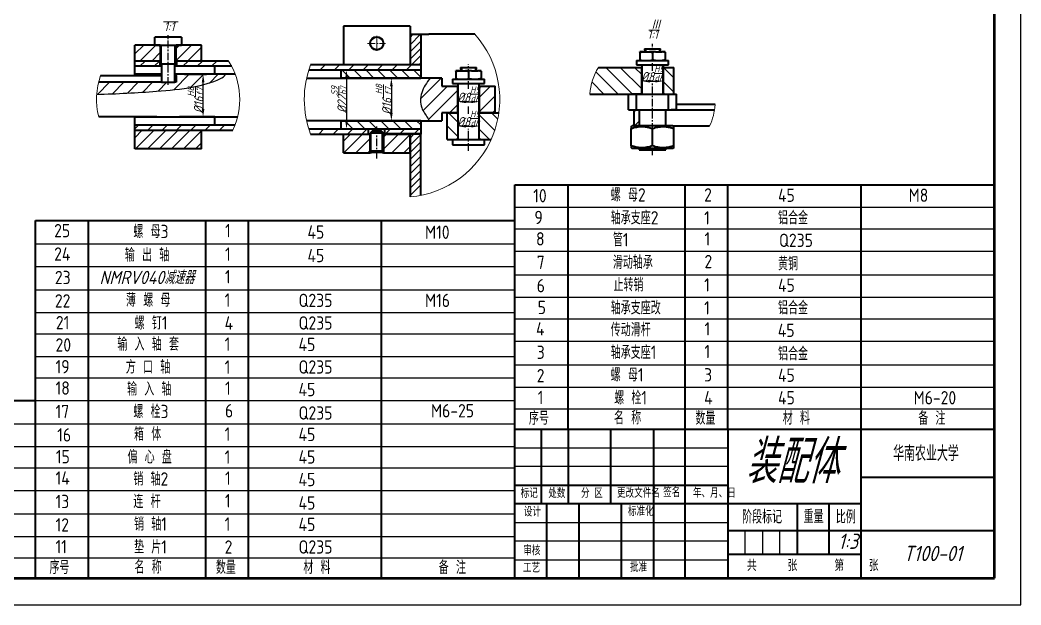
# Model space of a CAD drawing. Header units: millimetres. Extents: x 2231 to 3584, y 106 to 1044.
# Drawn here: x 2448.9 to 2824.7, y 624 to 843.5 of the extents above; entities that cross this region are included whole.
import ezdxf

# ---------------------------------------------------------------- set-up
doc = ezdxf.new("R2010")
doc.units = ezdxf.units.MM
doc.header["$LTSCALE"] = 0.3
doc.linetypes.add('CENTER', pattern=[50.8, 31.75, -6.35, 6.35, -6.35])
for name, color, linetype, lineweight in [('图形轮廓线', 7, 'Continuous', 40), ('图框线', 7, 'Continuous', 50), ('尺寸标注', 7, 'Continuous', 25), ('细实线', 7, 'Continuous', 25), ('细点画线', 7, 'CENTER', 25)]:
    doc.layers.add(name, color=color, linetype=linetype, lineweight=lineweight)
doc.styles.get("Standard").update_dxf_attribs({"font": 'gbeitc.shx', "bigfont": 'gbcbig.shx'})
doc.styles.add('数字样式', font='gbeitc.shx', dxfattribs={"height": 3.5, "bigfont": 'gbcbig.shx'})
doc.styles.add('文字样式', font='gbeitc.shx', dxfattribs={"bigfont": 'gbcbig.shx'})
doc.styles.add('样式 1', font='gbenor.shx', dxfattribs={"bigfont": 'gbcbig.shx'})
doc.dimstyles.new('机械样式', dxfattribs={"dimtxt": 3.5, "dimasz": 3, "dimexe": 1.25, "dimexo": 0, "dimtad": 1, "dimtoh": 1, "dimdec": 3, "dimdsep": 46, "dimtxsty": '数字样式', "dimcen": 2.5, "dimadec": 0, "dimazin": 0, "dimtp": 0.03, "dimtm": 0.03, "dimtfac": 1, "dimtdec": 3, "dimtmove": 0, "dimatfit": 3, "dimfxl": 1, "dimarcsym": 0})
pattern_1 = [(45, (-5361.7842, 1010.575), (-2.6940768, 2.6940768), [])]
pattern_2 = [(45, (-5009.0857, 1012.0374), (-2.6940768, 2.6940768), [])]

# ---------------------------------------------------------------- blocks, each defined once
blk = doc.blocks.new('*D135')
at = {"layer": 'Defpoints', "color": 0, "lineweight": 15, "ltscale": 0.3, "transparency": 16777216}
for p in [(2510.74, 823.16), (2517.66, 823.16), (2511.17, 807.16)]:
    blk.add_point(p, dxfattribs=at)
at = {"layer": '尺寸标注', "color": 0, "lineweight": -2, "ltscale": 0.3, "transparency": 16777216}
for p, q in [((2510.74, 823.16), (2518.91, 823.16)), ((2517.66, 810.16), (2517.66, 820.16)), ((2511.17, 807.16), (2518.91, 807.16))]:
    blk.add_line(p, q, dxfattribs=at)
at = {"layer": '尺寸标注', "color": 0, "lineweight": 15, "ltscale": 0.3, "transparency": 16777216}
for points in [[(2517.16, 820.16), (2518.16, 820.16), (2517.66, 823.16)], [(2517.16, 810.16), (2518.16, 810.16), (2517.66, 807.16)]]:
    blk.add_solid(points, dxfattribs=at)
at = {"layer": '尺寸标注', "color": 0, "lineweight": 15, "ltscale": 0.3, "transparency": 16777216, "insert": (2514.79, 813.5), "char_height": 3.5, "attachment_point": 5, "rotation": 90, "style": '数字样式'}
blk.add_mtext('%%C16{\\H0.7x;\\SH8/f7;}', dxfattribs=at)
blk = doc.blocks.new('*D136')
at = {"layer": 'Defpoints', "color": 0, "lineweight": 15, "ltscale": 0.3, "transparency": 16777216}
for p in [(2570.34, 824.7), (2570.34, 802.7), (2571.51, 802.7)]:
    blk.add_point(p, dxfattribs=at)
at = {"layer": '尺寸标注', "color": 0, "lineweight": -2, "ltscale": 0.3, "transparency": 16777216}
for p, q in [((2570.34, 824.7), (2572.76, 824.7)), ((2571.51, 821.7), (2571.51, 805.7)), ((2570.34, 802.7), (2572.76, 802.7))]:
    blk.add_line(p, q, dxfattribs=at)
at = {"layer": '尺寸标注', "color": 0, "lineweight": 15, "ltscale": 0.3, "transparency": 16777216}
for points in [[(2571.01, 821.7), (2572.01, 821.7), (2571.51, 824.7)], [(2571.01, 805.7), (2572.01, 805.7), (2571.51, 802.7)]]:
    blk.add_solid(points, dxfattribs=at)
at = {"layer": '尺寸标注', "color": 0, "lineweight": 15, "ltscale": 0.3, "transparency": 16777216, "insert": (2568.64, 813.7), "char_height": 3.5, "attachment_point": 5, "rotation": 90, "style": '数字样式'}
blk.add_mtext('%%C22{\\H0.7x;\\SS9/h7;}', dxfattribs=at)
blk = doc.blocks.new('*D137')
at = {"layer": 'Defpoints', "color": 0, "lineweight": 15, "ltscale": 0.3, "transparency": 16777216}
for p in [(2588.34, 821.7), (2588.34, 805.7), (2588.34, 805.7)]:
    blk.add_point(p, dxfattribs=at)
at = {"layer": '尺寸标注', "color": 0, "lineweight": -2, "ltscale": 0.3, "transparency": 16777216}
for p, q in [((2588.34, 821.7), (2589.59, 821.7)), ((2588.34, 818.7), (2588.34, 808.7)), ((2588.34, 805.7), (2587.09, 805.7))]:
    blk.add_line(p, q, dxfattribs=at)
at = {"layer": '尺寸标注', "color": 0, "lineweight": 15, "ltscale": 0.3, "transparency": 16777216}
for points in [[(2587.84, 818.7), (2588.84, 818.7), (2588.34, 821.7)], [(2587.84, 808.7), (2588.84, 808.7), (2588.34, 805.7)]]:
    blk.add_solid(points, dxfattribs=at)
at = {"layer": '尺寸标注', "color": 0, "lineweight": 15, "ltscale": 0.3, "transparency": 16777216, "insert": (2585.42, 813.7), "char_height": 3.5, "attachment_point": 5, "rotation": 90, "style": '数字样式'}
blk.add_mtext('%%C16{\\H0.7x;\\S H8/f7;}', dxfattribs=at)
blk = doc.blocks.new('*D138')
at = {"layer": 'Defpoints', "color": 0, "lineweight": 15, "ltscale": 0.3, "transparency": 16777216}
for p in [(2613.34, 815.44), (2621.34, 815.44), (2621.34, 812.85)]:
    blk.add_point(p, dxfattribs=at)
at = {"layer": '尺寸标注', "color": 0, "lineweight": -2, "ltscale": 0.3, "transparency": 16777216}
for p, q in [((2613.34, 815.44), (2613.34, 811.6)), ((2621.34, 815.44), (2621.34, 811.6)), ((2616.34, 812.85), (2618.34, 812.85))]:
    blk.add_line(p, q, dxfattribs=at)
at = {"layer": '尺寸标注', "color": 0, "lineweight": 15, "ltscale": 0.3, "transparency": 16777216}
for points in [[(2616.34, 813.35), (2616.34, 812.35), (2613.34, 812.85)], [(2618.34, 813.35), (2618.34, 812.35), (2621.34, 812.85)]]:
    blk.add_solid(points, dxfattribs=at)
at = {"layer": '尺寸标注', "color": 0, "lineweight": 15, "ltscale": 0.3, "transparency": 16777216, "insert": (2617.34, 815.72), "char_height": 3.5, "attachment_point": 5, "style": '数字样式'}
blk.add_mtext('%%C8{\\H0.7x;\\SH9/d8;}', dxfattribs=at)
blk = doc.blocks.new('*D139')
at = {"layer": 'Defpoints', "color": 0, "lineweight": 15, "ltscale": 0.3, "transparency": 16777216}
for p in [(2613.34, 806.9), (2621.34, 806.9), (2621.34, 803.7)]:
    blk.add_point(p, dxfattribs=at)
at = {"layer": '尺寸标注', "color": 0, "lineweight": -2, "ltscale": 0.3, "transparency": 16777216}
for p, q in [((2613.34, 806.9), (2613.34, 802.45)), ((2621.34, 806.9), (2621.34, 802.45)), ((2616.34, 803.7), (2618.34, 803.7))]:
    blk.add_line(p, q, dxfattribs=at)
at = {"layer": '尺寸标注', "color": 0, "lineweight": 15, "ltscale": 0.3, "transparency": 16777216}
for points in [[(2616.34, 804.2), (2616.34, 803.2), (2613.34, 803.7)], [(2618.34, 804.2), (2618.34, 803.2), (2621.34, 803.7)]]:
    blk.add_solid(points, dxfattribs=at)
at = {"layer": '尺寸标注', "color": 0, "lineweight": 15, "ltscale": 0.3, "transparency": 16777216, "insert": (2617.34, 806.57), "char_height": 3.5, "attachment_point": 5, "style": '数字样式'}
blk.add_mtext('%%C8{\\H0.7x;\\SH9/d8;}', dxfattribs=at)
blk = doc.blocks.new('*D140')
at = {"layer": 'Defpoints', "color": 0, "lineweight": 15, "ltscale": 0.3, "transparency": 16777216}
for p in [(2682.38, 820.78), (2690.38, 820.78), (2690.38, 820.59)]:
    blk.add_point(p, dxfattribs=at)
at = {"layer": '尺寸标注', "color": 0, "lineweight": -2, "ltscale": 0.3, "transparency": 16777216}
for p, q in [((2682.38, 820.78), (2682.38, 819.34)), ((2685.38, 820.59), (2687.38, 820.59)), ((2690.38, 820.78), (2690.38, 819.34))]:
    blk.add_line(p, q, dxfattribs=at)
at = {"layer": '尺寸标注', "color": 0, "lineweight": 15, "ltscale": 0.3, "transparency": 16777216}
for points in [[(2685.38, 821.09), (2685.38, 820.09), (2682.38, 820.59)], [(2687.38, 821.09), (2687.38, 820.09), (2690.38, 820.59)]]:
    blk.add_solid(points, dxfattribs=at)
at = {"layer": '尺寸标注', "color": 0, "lineweight": 15, "ltscale": 0.3, "transparency": 16777216, "insert": (2686.38, 823.46), "char_height": 3.5, "attachment_point": 5, "style": '数字样式'}
blk.add_mtext('%%C8{\\H0.7x;\\SH9/d8;}', dxfattribs=at)

msp = doc.modelspace()

# ---------------------------------------------------------------- hatches: boundary and pattern name
at = {"layer": '细实线', "ltscale": 0.3}
h = msp.add_hatch(dxfattribs=at)
h.set_pattern_fill('ANSI31', color=256)
h.set_pattern_definition([(45, (-306.3643, -243.3777), (-2.245064, 2.245064), [])])
h.paths.add_polyline_path([(2517.04284, 828.1649), (2517.04284, 834.1649), (2507.54281, 834.1649), (2507.54281, 828.1649)])
h.paths.add_polyline_path([(2501.54283, 828.1649), (2501.54283, 834.1649), (2492.0428, 834.1649), (2492.0428, 828.1649)])
h.paths.add_polyline_path([(2517.04284, 795.1649), (2517.04284, 802.1649), (2492.0428, 802.1649), (2492.0428, 795.1649)])
h = msp.add_hatch(dxfattribs=at)
h.set_pattern_fill('ANSI31', color=256, scale=1.2)
h.set_pattern_definition(pattern_2)
h.paths.add_polyline_path([(2501.37686, 828.1649), (2492.0428, 828.1649), (2492.0428, 826.1649), (2501.37686, 826.1649)])
at = {"layer": '细实线', "lineweight": 15, "ltscale": 0.3}
h = msp.add_hatch(dxfattribs=at)
h.set_pattern_fill('ANSI31', color=256, angle=90)
h.paths.add_polyline_path([(2599.3443, 821.70256), (2599.3443, 824.70256), (2569.34427, 824.70256), (2569.34427, 821.70256)])
h.paths.add_polyline_path([(2569.34427, 805.70255), (2569.34427, 802.70256), (2599.3443, 802.70256), (2599.3443, 805.70255)])
at = {"layer": '细实线', "ltscale": 0.3}
h = msp.add_hatch(dxfattribs=at)
h.set_pattern_fill('ANSI31', color=256, scale=1.2)
h.set_pattern_definition(pattern_1)
edge = h.paths.add_edge_path()
edge.add_spline(control_points=[(2602.88157, 821.70256), (2601.62969, 819.99525), (2599.25284, 816.75375), (2599.05133, 810.74598), (2601.46543, 807.70378), (2602.39397, 806.05206), (2602.59046, 805.70255)], knot_values=[0, 0, 0, 0, 2.091263869, 3.970499724, 5.46623205, 5.867685082, 5.867685082, 5.867685082, 5.867685082], degree=3, periodic=0)
edge.add_line((2602.59046, 805.70255), (2607.34425, 805.70255))
edge.add_line((2607.34425, 805.70255), (2607.34425, 808.70256))
edge.add_line((2607.34425, 808.70256), (2613.3443, 808.70256))
edge.add_line((2613.3443, 808.70256), (2613.3443, 818.70257))
edge.add_line((2613.3443, 818.70257), (2607.34425, 818.70257))
edge.add_line((2607.34425, 818.70257), (2607.34425, 821.70256))
edge.add_line((2607.34425, 821.70256), (2602.88157, 821.70256))
h = msp.add_hatch(dxfattribs=at)
h.set_pattern_fill('ANSI31', color=256, scale=1.2)
h.set_pattern_definition(pattern_1)
h.paths.add_polyline_path([(2621.34425, 808.70256), (2627.34429, 808.70256), (2627.34429, 818.70257), (2621.34425, 818.70257)])
h = msp.add_hatch(dxfattribs=at)
h.set_pattern_fill('ANSI31', color=256, scale=1.2)
h.set_pattern_definition(pattern_2)
edge = h.paths.add_edge_path()
edge.add_arc((2504.54285, 813.7491), 26.89481, 334.4865728, 339.1232629)
edge.add_line((2529.672, 804.1649), (2492.0428, 804.1649))
edge.add_line((2492.0428, 804.1649), (2492.0428, 802.1649))
edge.add_line((2492.0428, 802.1649), (2528.815, 802.1649))
h = msp.add_hatch(dxfattribs=at)
h.set_pattern_fill('ANSI31', color=256, scale=1.2)
h.set_pattern_definition([(45, (-5381.3555, 1010.575), (-2.6940768, 2.6940768), [])])
edge = h.paths.add_edge_path()
edge.add_arc((2592.3345, 813.7491), 36.69464, 197.5200492, 200.5649293)
edge.add_line((2557.97824, 800.85942), (2579.773, 800.85942))
edge.add_line((2579.773, 800.85942), (2579.773, 802.70256))
edge.add_line((2579.773, 802.70256), (2557.34207, 802.70256))
h = msp.add_hatch(dxfattribs=at)
h.set_pattern_fill('ANSI31', color=256)
h.set_pattern_definition([(45, (-659.063, -244.6832), (-2.245064, 2.245064), [])])
h.paths.add_polyline_path([(2580.34433, 793.85942), (2580.34427, 800.70256), (2570.34428, 800.70256), (2570.34434, 793.85942)])
h.paths.add_polyline_path([(2595.34432, 793.85942), (2595.34432, 800.85942), (2585.34433, 800.85942), (2585.34433, 793.85942)])
h = msp.add_hatch(dxfattribs=at)
h.set_pattern_fill('ANSI31', color=256, scale=1.2)
h.set_pattern_definition(pattern_1)
h.paths.add_polyline_path([(2599.3443, 802.70256), (2585.9156, 802.70256), (2585.9156, 800.85942), (2599.3443, 800.85942)])

# ---------------------------------------------------------------- linework, layer by layer
at = {"layer": '图形轮廓线', "ltscale": 0.3}
for p, q in [((2595.34429, 841.19466), (2570.34425, 841.19466)), ((2570.34425, 841.19466), (2570.34425, 826.70257)), ((2595.34429, 841.19466), (2595.34429, 838.20255)), ((2595.34429, 838.20255), (2595.34429, 826.70257)), ((2595.34429, 838.20255), (2599.3443, 838.20255)), ((2599.3443, 838.20255), (2602.34426, 838.20255)), ((2599.3443, 838.20255), (2599.3443, 821.70256)), ((2619.69369, 838.20255), (2602.34426, 838.20255)), ((2499.54232, 834.1649), (2499.54232, 837.16489)), ((2507.04285, 837.16489), (2499.54232, 837.16489)), ((2509.54332, 837.16489), (2507.04285, 837.16489)), ((2509.54332, 837.16489), (2509.54332, 834.1649)), ((2492.0428, 828.1649), (2492.0428, 834.1649)), ((2501.54283, 834.1649), (2492.0428, 834.1649)), ((2499.54232, 834.1649), (2501.54283, 834.1649)), ((2500.94283, 834.1649), (2501.54283, 833.5649)), ((2501.54283, 834.1649), (2501.54283, 828.1649)), ((2501.54283, 834.1649), (2507.54281, 834.1649)), ((2507.54281, 828.1649), (2507.54281, 834.1649)), ((2507.54281, 834.1649), (2509.54332, 834.1649)), ((2517.04284, 834.1649), (2507.54281, 834.1649)), ((2508.14281, 834.1649), (2507.54281, 833.5649)), ((2517.04284, 828.1649), (2517.04284, 834.1649)), ((2681.59138, 831.3385), (2682.72703, 831.5804)), ((2682.72703, 831.5804), (2681.59138, 831.5804)), ((2681.59138, 831.43973), (2681.59138, 831.5804)), ((2681.59138, 831.43973), (2681.59138, 828.52107)), ((2682.72703, 831.5804), (2685.2405, 831.5804)), ((2683.37619, 832.78041), (2683.37619, 831.5804)), ((2683.37619, 832.78041), (2689.37617, 832.78041)), ((2687.51185, 831.5804), (2685.2405, 831.5804)), ((2686.37615, 831.30805), (2686.37615, 828.65276)), ((2687.51185, 831.5804), (2690.02526, 831.5804)), ((2689.37617, 831.5804), (2689.37617, 832.78041)), ((2691.16097, 831.5804), (2690.02526, 831.5804)), ((2691.16091, 831.3385), (2690.02526, 831.5804)), ((2691.16097, 831.43973), (2691.16097, 831.5804)), ((2691.16097, 831.43973), (2691.16097, 828.38041)), ((2492.0428, 826.1649), (2492.0428, 828.1649)), ((2501.54283, 828.1649), (2492.0428, 828.1649)), ((2501.37686, 828.1649), (2501.37686, 826.1649)), ((2501.54283, 828.1649), (2501.54283, 827.1507)), ((2501.54283, 827.1507), (2507.54281, 827.1507)), ((2502.04285, 827.1507), (2502.04285, 820.1649)), ((2507.04285, 820.1649), (2507.04285, 827.1507)), ((2507.54281, 828.1649), (2507.54281, 827.1507)), ((2527.24782, 828.1649), (2507.54281, 828.1649)), ((2507.70884, 828.1649), (2507.70884, 826.1649)), ((2599.3443, 826.70257), (2558.00224, 826.70257)), ((2595.34429, 826.70257), (2595.34429, 826.69999)), ((2680.37619, 828.38041), (2680.37619, 826.78041)), ((2680.37619, 828.38041), (2692.37616, 828.38041)), ((2680.37619, 826.78041), (2692.37616, 826.78041)), ((2681.59138, 828.6223), (2682.72703, 828.38041)), ((2681.59138, 828.52107), (2681.59138, 828.38041)), ((2681.59138, 828.38041), (2691.16097, 828.38041)), ((2681.59138, 828.38041), (2691.16097, 828.38041)), ((2682.37617, 826.78041), (2682.37617, 815.7804)), ((2691.16091, 828.6223), (2690.02526, 828.38041)), ((2690.37618, 815.7804), (2690.37618, 826.78041)), ((2692.37616, 826.78041), (2692.37616, 828.38041)), ((2492.0428, 823.16489), (2492.0428, 826.1649)), ((2502.04285, 826.1649), (2492.0428, 826.1649)), ((2492.0428, 822.76425), (2492.0428, 823.16489)), ((2502.04285, 823.16489), (2492.0428, 823.16489)), ((2528.40032, 826.1649), (2507.04285, 826.1649)), ((2522.04283, 823.16489), (2507.04285, 823.16489)), ((2507.54281, 822.76425), (2507.54281, 823.16489)), ((2522.04283, 823.16489), (2522.04283, 826.1649)), ((2529.73558, 823.16489), (2522.04283, 823.16489)), ((2599.3443, 824.70256), (2557.31282, 824.70256)), ((2569.34427, 824.70256), (2569.34427, 821.70256)), ((2612.47785, 824.26066), (2613.6135, 824.50256)), ((2613.6135, 824.50256), (2612.47785, 824.50256)), ((2612.47785, 824.36189), (2612.47785, 824.50256)), ((2612.47785, 824.36189), (2612.47785, 821.44323)), ((2613.6135, 824.50256), (2616.12697, 824.50256)), ((2614.26265, 825.70256), (2614.26265, 824.50256)), ((2614.26265, 825.70256), (2620.26264, 825.70256)), ((2618.39832, 824.50256), (2616.12697, 824.50256)), ((2617.26262, 824.23021), (2617.26262, 821.57491)), ((2618.39832, 824.50256), (2620.91173, 824.50256)), ((2620.26264, 824.50256), (2620.26264, 825.70256)), ((2622.04744, 824.50256), (2620.91173, 824.50256)), ((2622.04738, 824.26066), (2620.91173, 824.50256)), ((2622.04744, 824.36189), (2622.04744, 824.50256)), ((2622.04744, 824.36189), (2622.04744, 821.30257)), ((2666.05026, 825.78041), (2682.37617, 825.78041)), ((2681.87617, 825.78041), (2682.37617, 825.28041)), ((2682.37617, 815.7804), (2682.37617, 825.78041)), ((2690.87613, 825.78041), (2690.37613, 825.28041)), ((2690.37618, 825.78041), (2690.37618, 815.7804)), ((2690.37618, 825.78041), (2694.37619, 825.78041)), ((2694.37619, 815.7804), (2694.37619, 825.78041)), ((2502.04285, 820.1649), (2478.4245, 820.1649)), ((2479.20399, 822.76425), (2502.04285, 822.76425)), ((2502.04285, 820.1649), (2507.04285, 820.1649)), ((2507.54281, 820.1649), (2507.04285, 820.1649)), ((2507.54281, 822.76425), (2507.54281, 820.1649)), ((2556.51218, 821.70256), (2599.3443, 821.70256)), ((2607.34425, 821.70256), (2569.34427, 821.70256)), ((2607.34425, 821.70256), (2607.34425, 818.70257)), ((2611.34426, 821.30257), (2611.34426, 819.70257)), ((2611.34426, 821.30257), (2623.18103, 821.30257)), ((2611.34426, 819.70257), (2623.18103, 819.70257)), ((2612.47785, 821.54446), (2613.6135, 821.30257)), ((2612.47785, 821.44323), (2612.47785, 821.30257)), ((2612.47785, 821.30257), (2622.04744, 821.30257)), ((2613.3443, 819.70257), (2613.3443, 798.70256)), ((2622.04738, 821.54446), (2620.91173, 821.30257)), ((2621.34425, 798.70256), (2621.34425, 819.70257)), ((2623.18103, 821.30257), (2623.34429, 821.30257)), ((2623.18103, 819.70257), (2623.34429, 819.70257)), ((2623.34429, 819.70257), (2623.34429, 821.30257)), ((2607.34425, 818.70257), (2613.3443, 818.70257)), ((2612.8443, 818.70257), (2613.3443, 818.20257)), ((2613.3443, 808.70256), (2613.3443, 818.70257)), ((2621.34425, 818.70257), (2627.34429, 818.70257)), ((2621.34425, 818.70257), (2621.34425, 808.70256)), ((2621.84425, 818.70257), (2621.34425, 818.20257)), ((2627.34429, 808.70256), (2627.34429, 818.70257)), ((2662.84387, 815.7804), (2682.37617, 815.7804)), ((2677.37618, 809.78041), (2677.37618, 815.7804)), ((2682.37617, 815.7804), (2678.37616, 815.7804)), ((2680.37618, 809.78041), (2680.37616, 815.7804)), ((2681.87617, 815.7804), (2682.37617, 816.2804)), ((2682.37617, 815.7804), (2690.37618, 815.7804)), ((2690.87613, 815.7804), (2690.37613, 816.2804)), ((2690.37618, 815.7804), (2695.37618, 815.7804)), ((2692.37618, 809.78041), (2692.37619, 815.7804)), ((2695.37618, 809.78041), (2695.37618, 815.7804)), ((2709.9138, 811.78041), (2695.37618, 811.78041)), ((2607.34425, 808.70256), (2607.34425, 805.70255)), ((2613.3443, 808.70256), (2607.34425, 808.70256)), ((2609.34429, 798.70256), (2609.34429, 808.70256)), ((2609.34429, 808.70256), (2613.3443, 808.70256)), ((2612.8443, 808.70256), (2613.3443, 809.20256)), ((2612.8443, 808.70256), (2613.3443, 808.20256)), ((2613.3443, 808.70256), (2613.3443, 798.70256)), ((2621.84425, 808.70256), (2621.34425, 809.20256)), ((2621.34425, 798.70256), (2621.34425, 808.70256)), ((2621.34425, 808.70256), (2628.68047, 808.70256)), ((2627.34429, 808.70256), (2621.34425, 808.70256)), ((2621.84425, 808.70256), (2621.34425, 808.20256)), ((2677.37618, 809.78041), (2679.37615, 809.78041)), ((2679.37615, 809.78041), (2679.37615, 803.78041)), ((2679.37615, 809.78041), (2681.37618, 809.78041)), ((2681.37618, 809.78041), (2681.37618, 803.78041)), ((2681.37618, 809.78041), (2691.37617, 809.78041)), ((2691.37617, 809.78041), (2694.37619, 809.78041)), ((2691.37617, 803.78041), (2691.37617, 809.78041)), ((2695.37618, 809.78041), (2693.37621, 809.78041)), ((2694.37619, 809.78041), (2709.66018, 809.78041)), ((2500.2928, 807.16489), (2478.46644, 807.16489)), ((2492.0428, 807.16489), (2508.79284, 807.16489)), ((2492.0428, 804.1649), (2492.0428, 807.16489)), ((2492.0428, 804.1649), (2529.672, 804.1649)), ((2492.0428, 802.1649), (2492.0428, 804.1649)), ((2522.04283, 807.16489), (2508.79284, 807.16489)), ((2508.79284, 807.16489), (2522.04283, 807.16489)), ((2522.04283, 807.16489), (2530.61926, 807.16489)), ((2522.04283, 804.1649), (2522.04283, 807.16489)), ((2599.3443, 805.70255), (2556.53297, 805.70255)), ((2569.34427, 805.70255), (2569.34427, 802.70256)), ((2569.34427, 805.70255), (2607.34425, 805.70255)), ((2599.3443, 805.70255), (2599.3443, 802.70256)), ((2492.0428, 802.1649), (2528.815, 802.1649)), ((2492.0428, 795.1649), (2492.0428, 802.1649)), ((2517.04284, 795.1649), (2517.04284, 802.1649)), ((2557.34207, 802.70256), (2599.3443, 802.70256)), ((2558.0375, 800.70256), (2579.34426, 800.70256)), ((2570.34425, 800.70256), (2580.3443, 800.70256)), ((2570.34425, 793.70256), (2570.34425, 800.70256)), ((2579.773, 800.70256), (2579.773, 802.70256)), ((2580.3443, 793.70256), (2580.3443, 800.70256)), ((2580.3443, 800.70256), (2580.34433, 800.70256)), ((2581.09434, 801.85943), (2580.34433, 801.10942)), ((2580.34433, 801.10942), (2580.34433, 794.29242)), ((2585.34433, 801.10942), (2580.34433, 801.10942)), ((2580.34433, 800.85942), (2580.34433, 793.85942)), ((2584.59432, 801.85943), (2581.09434, 801.85943)), ((2585.34433, 801.10942), (2584.59432, 801.85943)), ((2585.3443, 800.70256), (2595.34429, 800.70256)), ((2585.3443, 800.70256), (2585.3443, 793.70256)), ((2585.34433, 794.29242), (2585.34433, 801.10942)), ((2585.34433, 793.85942), (2585.34433, 800.85942)), ((2585.9156, 800.70256), (2585.9156, 802.70256)), ((2599.34433, 800.85942), (2585.9156, 800.85942)), ((2595.34429, 800.70256), (2595.34429, 777.1781)), ((2599.3443, 800.70256), (2595.34429, 800.70256)), ((2595.34429, 793.70256), (2595.34429, 800.70256)), ((2599.3443, 802.70256), (2599.3443, 800.70256)), ((2599.3443, 777.73022), (2599.3443, 800.70256)), ((2678.75119, 803.78041), (2678.36507, 803.55752)), ((2678.37616, 796.31144), (2678.37616, 802.84937)), ((2679.7727, 803.78041), (2678.75119, 803.78041)), ((2694.00116, 803.78041), (2679.7727, 803.78041)), ((2686.37618, 796.31144), (2686.37618, 802.84937)), ((2694.38722, 803.55752), (2694.00116, 803.78041)), ((2694.00116, 803.78041), (2707.78927, 803.78041)), ((2694.37619, 802.84937), (2694.37619, 803.53834)), ((2694.37619, 796.31144), (2694.37619, 802.84937)), ((2609.34429, 798.70256), (2613.3443, 798.70256)), ((2611.34426, 798.70256), (2611.34426, 796.70257)), ((2611.34426, 798.70256), (2613.3443, 798.70256)), ((2611.34426, 796.70257), (2623.34429, 796.70257)), ((2612.8443, 798.70256), (2613.3443, 799.20256)), ((2613.3443, 798.70256), (2621.34425, 798.70256)), ((2621.84425, 798.70256), (2621.34425, 799.20256)), ((2621.34425, 798.70256), (2623.34429, 798.70256)), ((2621.34425, 798.70256), (2625.80237, 798.70256)), ((2623.34429, 796.70257), (2623.34429, 798.70256)), ((2517.04284, 795.1649), (2492.0428, 795.1649)), ((2570.34425, 793.70256), (2580.3443, 793.70256)), ((2580.34433, 794.29242), (2580.7773, 793.85942)), ((2585.34433, 794.29242), (2580.34433, 794.29242)), ((2584.9113, 793.85942), (2580.7773, 793.85942)), ((2584.9113, 793.85942), (2585.34433, 794.29242)), ((2585.3443, 793.70256), (2595.34429, 793.70256)), ((2678.36507, 795.60331), (2678.75119, 795.38041)), ((2678.37616, 796.31144), (2678.37616, 795.62248)), ((2679.7727, 795.38041), (2678.75119, 795.38041)), ((2694.00116, 795.38041), (2679.7727, 795.38041)), ((2681.37618, 795.38041), (2681.37618, 794.7804)), ((2681.37618, 794.7804), (2691.37617, 794.7804)), ((2691.37617, 794.7804), (2691.37617, 795.38041)), ((2694.00116, 795.38041), (2694.38722, 795.60331)), ((2634.69134, 757.55815), (2634.69134, 781.7355)), ((2634.69134, 781.7355), (2814.69134, 781.7355)), ((2654.69134, 757.55815), (2654.69134, 781.78189)), ((2698.69134, 757.55815), (2698.69134, 781.7355)), ((2714.69134, 757.55815), (2714.69134, 781.7355)), ((2764.69134, 757.55815), (2764.69134, 781.7355)), ((2454.69134, 701.55815), (2454.69134, 768.29742)), ((2454.69134, 768.29742), (2634.69134, 768.29742)), ((2474.69134, 725.7355), (2474.69134, 768.29742)), ((2518.69134, 725.7355), (2518.69134, 768.29742)), ((2534.69134, 725.7355), (2534.69134, 768.29742)), ((2584.69134, 725.7355), (2584.69134, 768.29742)), ((2634.69134, 723.79001), (2634.69134, 765.20318)), ((2654.69134, 723.79001), (2654.69134, 765.20318)), ((2698.69134, 723.79001), (2698.69134, 765.20318)), ((2714.69134, 723.79001), (2714.69134, 765.20318)), ((2764.69134, 723.79001), (2764.69134, 765.20318)), ((2634.69134, 690.02187), (2634.69134, 731.43504)), ((2654.69134, 690.02187), (2654.69134, 731.43504)), ((2698.69134, 690.02187), (2698.69134, 731.43504)), ((2714.69134, 690.02187), (2714.69134, 731.43504)), ((2764.69134, 690.02187), (2764.69134, 731.43504)), ((2474.69134, 634.02187), (2474.69134, 725.7355)), ((2518.69134, 634.02187), (2518.69134, 725.7355)), ((2534.69134, 634.02187), (2534.69134, 725.7355)), ((2584.69134, 634.02187), (2584.69134, 725.7355)), ((2454.69134, 667.79001), (2454.69134, 709.20318)), ((2274.69134, 700.76114), (2454.69134, 700.76114)), ((2634.69134, 690.02187), (2814.69134, 690.02187)), ((2634.69134, 634.02187), (2634.69134, 690.02187)), ((2644.69134, 662.02187), (2644.69134, 690.02187)), ((2654.69134, 690.02187), (2654.69134, 662.02187)), ((2670.69134, 662.02187), (2670.69134, 690.02187)), ((2686.69134, 690.02187), (2686.69134, 634.02187)), ((2698.69134, 634.02187), (2698.69134, 690.02187)), ((2714.69134, 690.02187), (2714.69134, 634.02187)), ((2764.69134, 634.02187), (2764.69134, 690.02187)), ((2454.69134, 634.02187), (2454.69134, 675.43504)), ((2634.69134, 669.02187), (2714.69134, 669.02187)), ((2764.69134, 672.02187), (2814.69134, 672.02187)), ((2764.69134, 662.02187), (2634.69134, 662.02187)), ((2646.69134, 634.02187), (2646.69134, 662.02187)), ((2658.69134, 662.02187), (2658.69134, 634.02187)), ((2674.69134, 634.02187), (2674.69134, 662.02187)), ((2740.69134, 662.02187), (2740.69134, 643.02187)), ((2752.69134, 643.02187), (2752.69134, 662.02187)), ((2714.69134, 652.02187), (2814.69134, 652.02187)), ((2764.69134, 643.02187), (2714.69134, 643.02187))]:
    msp.add_line(p, q, dxfattribs=at)
msp.add_circle((2582.84426, 834.78898), 2.49999, dxfattribs=at)
for points, knots in [([(2685.2405, 831.5804), (2685.28243, 831.57654), (2685.6623, 831.5416), (2686.04007, 831.48769), (2686.37615, 831.30805)], [0, 0, 0, 0, 0.110380625, 1, 1, 1, 1]), ([(2687.51179, 831.5804), (2687.46986, 831.57654), (2687.08999, 831.5416), (2686.71222, 831.48769), (2686.37615, 831.30805)], [0, 0, 0, 0, 0.110380625, 1, 1, 1, 1]), ([(2685.2405, 828.38041), (2685.28243, 828.38426), (2685.6623, 828.41921), (2686.04007, 828.47312), (2686.37615, 828.65276)], [0, 0, 0, 0, 0.110380625, 1, 1, 1, 1]), ([(2687.51179, 828.38041), (2687.46986, 828.38426), (2687.08999, 828.41921), (2686.71222, 828.47312), (2686.37615, 828.65276)], [0, 0, 0, 0, 0.110380625, 1, 1, 1, 1]), ([(2507.04285, 823.02309), (2507.07107, 823.03025), (2507.2143, 823.0673), (2507.38099, 823.11472), (2507.51864, 823.1574), (2507.54281, 823.16489)], [0.7954658277, 0.7954658277, 0.7954658277, 0.7954658277, 0.8298466629, 0.9701250435, 1, 1, 1, 1]), ([(2616.12697, 824.50256), (2616.1689, 824.4987), (2616.54877, 824.46376), (2616.92654, 824.40985), (2617.26262, 824.23021)], [0, 0, 0, 0, 0.110380625, 1, 1, 1, 1]), ([(2618.39826, 824.50256), (2618.35633, 824.4987), (2617.97646, 824.46376), (2617.59869, 824.40985), (2617.26262, 824.23021)], [0, 0, 0, 0, 0.110380625, 1, 1, 1, 1]), ([(2616.12697, 821.30257), (2616.1689, 821.30642), (2616.54877, 821.34136), (2616.92654, 821.39527), (2617.26262, 821.57491)], [0, 0, 0, 0, 0.110380625, 1, 1, 1, 1]), ([(2618.39826, 821.30257), (2618.35633, 821.30642), (2617.97646, 821.34136), (2617.59869, 821.39527), (2617.26262, 821.57491)], [0, 0, 0, 0, 0.110380625, 1, 1, 1, 1]), ([(2678.37616, 803.53834), (2678.37616, 803.54628), (2678.37616, 803.63206), (2678.37616, 803.11482), (2678.37616, 802.95877), (2678.37616, 802.84937)], [0, 0, 0, 0, 0.0295865212, 0.3196727983, 1, 1, 1, 1]), ([(2678.37616, 802.84937), (2679.06916, 803.05565), (2680.46508, 803.47116), (2682.5551, 803.62623), (2684.5496, 803.39992), (2685.76223, 803.03442), (2686.37618, 802.84937)], [0, 0, 0, 0, 0.265473665, 0.534751383, 0.764447153, 1, 1, 1, 1]), ([(2686.37618, 802.84937), (2686.71852, 802.95705), (2687.70733, 803.26808), (2689.4139, 803.58212), (2691.79439, 803.58432), (2693.41951, 803.1217), (2694.37619, 802.84937)], [0, 0, 0, 0, 0.132049843, 0.381401333, 0.635840854, 1, 1, 1, 1]), ([(2585.3443, 793.70256), (2585.32364, 793.70512), (2585.1975, 793.72074), (2584.88667, 793.75618), (2584.35146, 793.80575), (2583.64546, 793.84837), (2582.84973, 793.86515), (2582.05548, 793.84882), (2581.35047, 793.80679), (2580.81182, 793.75722), (2580.49533, 793.72128), (2580.36572, 793.70521), (2580.3443, 793.70256)], [0, 0, 0, 0, 0.012459719, 0.076067823, 0.18721644, 0.33409175, 0.499262609, 0.663397, 0.809384392, 0.921839801, 0.987084929, 1, 1, 1, 1]), ([(2686.37618, 796.31144), (2685.68318, 796.10517), (2684.28725, 795.68968), (2682.19724, 795.53457), (2680.20274, 795.76091), (2678.99011, 796.1264), (2678.37616, 796.31144)], [0, 0, 0, 0, 0.265473362, 0.534751377, 0.764447489, 1, 1, 1, 1]), ([(2694.37619, 796.31144), (2693.41951, 796.0391), (2691.81114, 795.58126), (2689.4317, 795.5768), (2687.72386, 795.88756), (2686.71852, 796.20376), (2686.37618, 796.31144)], [0, 0, 0, 0, 0.364156904, 0.612215922, 0.867951348, 1, 1, 1, 1]), ([(2694.37619, 795.62248), (2694.37619, 795.61454), (2694.37619, 795.52874), (2694.37619, 796.04598), (2694.37619, 796.20204), (2694.37619, 796.31144)], [0, 0, 0, 0, 0.029606267, 0.31970699, 1, 1, 1, 1])]:
    msp.add_open_spline(points, degree=3, knots=knots, dxfattribs=at)
at = {"layer": '图框线', "ltscale": 0.3}
for p, q in [((2814.69134, 634.02187), (2814.69134, 1034.02187)), ((2255.69134, 634.02187), (2814.69134, 634.02187))]:
    msp.add_line(p, q, dxfattribs=at)
at = {"layer": '尺寸标注', "ltscale": 0.3}
for p, q in [((2824.69134, 624.02187), (2824.69134, 1044.02187)), ((2230.69134, 624.02187), (2824.69134, 624.02187))]:
    msp.add_line(p, q, dxfattribs=at)
at = {"layer": '尺寸标注', "lineweight": 15, "ltscale": 0.3}
for p, q in [((2502.78735, 842.82583), (2508.29416, 842.82583)), ((2684.9557, 839.71844), (2688.94965, 839.71844))]:
    msp.add_line(p, q, dxfattribs=at)
at = {"layer": '细实线', "ltscale": 0.3}
for p, q in [((2595.34429, 836.97968), (2596.56716, 838.20255)), ((2595.34429, 834.28561), (2599.26123, 838.20255)), ((2595.34429, 831.59153), (2599.3443, 835.59154)), ((2502.04285, 827.1507), (2502.04285, 834.1649)), ((2507.04285, 827.1507), (2507.04285, 834.1649)), ((2595.34429, 828.89745), (2599.3443, 832.89746)), ((2683.8855, 832.78041), (2683.8855, 831.5804)), ((2688.8668, 832.78041), (2688.8668, 831.5804)), ((2510.10157, 826.1649), (2512.10157, 828.1649)), ((2515.48972, 826.1649), (2517.48973, 828.1649)), ((2520.87788, 826.1649), (2522.87788, 828.1649)), ((2561.51455, 824.70256), (2563.51456, 826.70257)), ((2566.90271, 824.70256), (2568.90271, 826.70257)), ((2572.29086, 824.70256), (2574.29086, 826.70257)), ((2577.67901, 824.70256), (2579.67902, 826.70257)), ((2583.06717, 824.70256), (2585.06717, 826.70257)), ((2588.45532, 824.70256), (2590.45532, 826.70257)), ((2593.84347, 824.70256), (2595.84348, 826.70257)), ((2595.84348, 826.70257), (2599.3443, 830.20338)), ((2598.53755, 826.70257), (2599.3443, 827.50931)), ((2506.71595, 817.39112), (2512.48972, 823.16489)), ((2512.98714, 818.27416), (2517.87787, 823.16489)), ((2520.00891, 819.90778), (2523.26603, 823.16489)), ((2599.23163, 824.70256), (2599.3443, 824.81523)), ((2614.77197, 825.70256), (2614.77197, 824.50256)), ((2619.75326, 825.70256), (2619.75326, 824.50256)), ((2673.49558, 815.7804), (2665.1553, 824.12068)), ((2678.88373, 815.7804), (2668.88372, 825.78041)), ((2682.37617, 817.67612), (2674.27188, 825.78041)), ((2682.37617, 823.06427), (2679.66003, 825.78041)), ((2694.37619, 821.84055), (2690.65623, 825.56051)), ((2478.02568, 815.64162), (2482.54896, 820.1649)), ((2483.62188, 815.84967), (2487.93711, 820.1649)), ((2489.27475, 816.11438), (2493.32527, 820.1649)), ((2494.98965, 816.44113), (2498.71342, 820.1649)), ((2500.78387, 816.8472), (2504.10157, 820.1649)), ((2668.10742, 815.7804), (2663.66177, 820.22606)), ((2694.37619, 816.4524), (2690.37618, 820.45241)), ((2613.3443, 805.1641), (2609.80584, 808.70256)), ((2627.14444, 802.14027), (2621.34425, 807.94045)), ((2628.28351, 806.38935), (2625.9703, 808.70256)), ((2679.37615, 808.9655), (2680.19105, 809.78041)), ((2679.57921, 803.78041), (2681.37618, 805.57738)), ((2580.7773, 793.85942), (2580.7773, 801.48442)), ((2584.9113, 793.85942), (2584.9113, 801.48442)), ((2595.34429, 799.26261), (2596.78424, 800.70256)), ((2595.34429, 796.56853), (2599.3443, 800.56854)), ((2613.3443, 799.77595), (2609.34429, 803.77596)), ((2625.19399, 798.70256), (2621.34425, 802.5523)), ((2595.34429, 793.87445), (2599.3443, 797.87446)), ((2595.34429, 791.18038), (2599.3443, 795.18039)), ((2681.77088, 794.7804), (2681.77088, 795.38041)), ((2690.98147, 794.7804), (2690.98147, 795.38041)), ((2595.34429, 788.4863), (2599.3443, 792.48631)), ((2595.34429, 785.79222), (2599.3443, 789.79223)), ((2595.34429, 783.09815), (2599.3443, 787.09815)), ((2595.34429, 780.40407), (2599.3443, 784.40408)), ((2595.34429, 777.70999), (2599.3443, 781.71))]:
    msp.add_line(p, q, dxfattribs=at)
at = {"layer": '细实线'}
for p, q in [((2634.69134, 781.7355), (2814.69134, 781.7355)), ((2634.69134, 773.29346), (2814.69134, 773.29346)), ((2634.69134, 765.20318), (2814.69134, 765.20318)), ((2454.69134, 759.50363), (2634.69134, 759.50363)), ((2634.69134, 756.76114), (2814.69134, 756.76114)), ((2454.69134, 751.0616), (2634.69134, 751.0616)), ((2634.69134, 747.96736), (2814.69134, 747.96736)), ((2634.69134, 747.96736), (2814.69134, 747.96736)), ((2454.69134, 742.26781), (2634.69134, 742.26781)), ((2454.69134, 742.26781), (2634.69134, 742.26781)), ((2634.69134, 739.52532), (2814.69134, 739.52532)), ((2454.69134, 733.82578), (2634.69134, 733.82578)), ((2634.69134, 731.43504), (2814.69134, 731.43504)), ((2454.69134, 725.7355), (2634.69134, 725.7355)), ((2454.69134, 725.7355), (2634.69134, 725.7355)), ((2634.69134, 722.99301), (2814.69134, 722.99301)), ((2454.69134, 717.29346), (2634.69134, 717.29346)), ((2634.69134, 714.19922), (2814.69134, 714.19922)), ((2634.69134, 714.19922), (2814.69134, 714.19922)), ((2454.69134, 709.20318), (2634.69134, 709.20318)), ((2634.69134, 705.75719), (2814.69134, 705.75719)), ((2454.69134, 700.76114), (2634.69134, 700.76114)), ((2634.69134, 697.6669), (2814.69134, 697.6669)), ((2274.69134, 691.96736), (2454.69134, 691.96736)), ((2274.69134, 691.96736), (2454.69134, 691.96736)), ((2454.69134, 691.96736), (2634.69134, 691.96736)), ((2454.69134, 691.96736), (2634.69134, 691.96736)), ((2274.69134, 683.52532), (2454.69134, 683.52532)), ((2454.69134, 683.52532), (2634.69134, 683.52532)), ((2634.69134, 683.02187), (2714.69134, 683.02187)), ((2274.69134, 675.43504), (2454.69134, 675.43504)), ((2454.69134, 675.43504), (2634.69134, 675.43504)), ((2714.69134, 676.02187), (2634.69134, 676.02187)), ((2274.69134, 666.99301), (2454.69134, 666.99301)), ((2454.69134, 666.99301), (2634.69134, 666.99301)), ((2274.69134, 658.19922), (2454.69134, 658.19922)), ((2274.69134, 658.19922), (2454.69134, 658.19922)), ((2454.69134, 658.19922), (2634.69134, 658.19922)), ((2454.69134, 658.19922), (2634.69134, 658.19922)), ((2634.69134, 655.02187), (2714.69134, 655.02187)), ((2721.19134, 643.02187), (2721.19134, 652.02187)), ((2727.69134, 652.02187), (2727.69134, 643.02187)), ((2734.19134, 643.02187), (2734.19134, 652.02187)), ((2274.69134, 649.75719), (2454.69134, 649.75719)), ((2454.69134, 649.75719), (2634.69134, 649.75719)), ((2714.69134, 648.02187), (2634.69134, 648.02187)), ((2274.69134, 641.6669), (2454.69134, 641.6669)), ((2454.69134, 641.6669), (2634.69134, 641.6669)), ((2634.69134, 641.02187), (2714.69134, 641.02187)), ((2634.69134, 634.02187), (2509.69134, 634.02187))]:
    msp.add_line(p, q, dxfattribs=at)
at = {"layer": '细实线', "ltscale": 0.3}
msp.add_circle((2582.84429, 834.78897), 2.29999, dxfattribs=at)
at = {"layer": '细实线', "lineweight": 15, "ltscale": 0.3}
for centre, radius, start, end in [((2592.3345, 813.7491), 36.69464, 274.7048272, 41.7901199), ((2504.54285, 813.7491), 26.89481, 334.4865728, 32.4122179), ((2592.3345, 813.7491), 36.69464, 159.3286513, 200.8267575), ((2686.37618, 813.7491), 23.61981, 149.3778848, 175.0664715), ((2504.54285, 813.7491), 26.89481, 160.415286, 194.1708018), ((2686.37618, 813.7491), 23.61981, 335.0360505, 355.2188993)]:
    msp.add_arc(centre, radius, start, end, dxfattribs=at)
at = {"layer": '细实线', "ltscale": 0.3}
msp.add_open_spline([(2477.71397, 815.63113), (2485.33289, 815.88505), (2497.57007, 816.47214), (2512.52576, 817.8773), (2521.88644, 820.21091), (2525.70924, 822.3635), (2526.10253, 823.16489)], degree=3, knots=[27.362005912, 27.362005912, 27.362005912, 27.362005912, 35.153512151, 40.006626905, 43.488926614, 44.359144139, 44.359144139, 44.359144139, 44.359144139], dxfattribs=at)
msp.add_spline([(2602.88157, 821.70256), (2599.74468, 816.26929), (2599.74468, 810.63159), (2601.98828, 806.74556), (2602.59046, 805.70255)], degree=3, dxfattribs=at)
at = {"layer": '细点画线', "ltscale": 0.3}
for p, q in [((2504.54285, 819.27687), (2504.54285, 837.88308)), ((2686.37618, 824.51635), (2686.37618, 834.65929)), ((2617.34427, 817.68537), (2617.34427, 827.00552)), ((2686.37618, 792.83891), (2686.37618, 819.72234)), ((2617.34427, 808.36521), (2617.34427, 811.12446)), ((2582.8443, 791.63849), (2582.8443, 803.87912)), ((2617.34427, 794.49758), (2617.34427, 802.70695))]:
    msp.add_line(p, q, dxfattribs=at)
at = {"layer": '细点画线', "lineweight": 15, "ltscale": 0.3}
for p, q in [((2579.36453, 834.78897), (2586.13588, 834.78897)), ((2582.84429, 834.78897), (2582.84429, 837.66007)), ((2582.84429, 834.78897), (2582.84429, 831.98163))]:
    msp.add_line(p, q, dxfattribs=at)

# ---------------------------------------------------------------- texts
at = {"color": 0, "ltscale": 0.5, "attachment_point": 1}
for s, width, insert, char_height, style in [('10', 15.2459032, (2641.58728, 780.11522), 5, '样式 1'), ('螺 母2', 26.8135873, (2670.69134, 780.42557), 5, '样式 1'), ('2', 7.1960655, (2705.75113, 780.42024), 5, '样式 1'), ('45', 25.2302553, (2733.49268, 780.29191), 5, '样式 1'), ('M8', 25.2302553, (2782.52232, 780.29191), 5, '样式 1'), ('9', 7.1960655, (2642.03974, 771.95025), 5, '样式 1'), ('轴承支座2', 33.7699436, (2670.69134, 771.83217), 5, '样式 1'), ('1', 7.1960655, (2705.75113, 771.80867), 5, '样式 1'), ('铝合金', 25.2302553, (2733.49268, 771.83258), 5, '样式 1'), ('25', 15.0732154, (2461.75591, 767.01847), 5, '样式 1'), ('螺 母3', 19.2248355, (2491.48754, 766.68573), 5, '样式 1'), ('1', 7.1960655, (2525.90591, 766.99896), 5, '样式 1'), ('45', 28.5836414, (2556.84607, 766.46327), 5, '样式 1'), ('M10', 25.2302553, (2600.98433, 766.4046), 5, '样式 1'), ('8', 15.0732154, (2642.63808, 763.92423), 5, '样式 1'), ('管1', 19.2248355, (2671.48754, 763.59149), 5, '样式 1'), ('1', 7.1960655, (2705.90591, 763.90472), 5, '样式 1'), ('Q235', 28.5836414, (2733.85874, 763.36903), 5, '样式 1'), ('24', 15.0732154, (2461.75591, 758.22469), 5, '样式 1'), ('输 出 轴', 19.2248355, (2488.29788, 757.89194), 5, '样式 1'), ('1', 7.1960655, (2525.90591, 758.20518), 5, '样式 1'), ('45', 28.5836414, (2556.84607, 757.66948), 5, '样式 1'), ('45', 28.5836414, (2556.84607, 757.66948), 5, '样式 1'), ('滑动轴承', 23.2721729, (2671.48754, 755.12446), 5, '样式 1'), ('2', 7.1960655, (2705.87077, 755.41353), 5, '样式 1'), ('7', 14.5141, (2642.91513, 755.12139), 5, '样式 1'), ('黄铜', 25.2302553, (2733.49268, 754.59368), 5, '样式 1'), ('23', 14.5141, (2462.03296, 749.42185), 5, '样式 1'), ('NMRV040减速器', 34.3832329, (2478.8002, 749.42492), 5, '文字样式'), ('1', 7.1960655, (2525.87077, 749.71398), 5, '样式 1'), ('6', 15.2459032, (2642.91513, 746.34709), 5, '样式 1'), ('止转销', 26.8135873, (2671.7405, 746.65743), 5, '样式 1'), ('1', 7.1960655, (2705.75113, 746.6521), 5, '样式 1'), ('45', 25.2302553, (2733.49268, 746.52377), 5, '样式 1'), ('22', 15.2459032, (2462.03296, 740.64754), 5, '样式 1'), ('薄 螺 母', 26.8135873, (2488.71742, 740.95789), 5, '样式 1'), ('1', 7.1960655, (2525.75113, 740.95255), 5, '样式 1'), ('Q235', 25.2302553, (2553.49268, 740.82423), 5, '样式 1'), ('M16', 25.2302553, (2600.98433, 740.82423), 5, '样式 1'), ('5', 7.1960655, (2643.28103, 738.18211), 5, '样式 1'), ('轴承支座改', 33.7699436, (2670.69134, 738.06403), 5, '样式 1'), ('1', 7.1960655, (2705.75113, 738.04054), 5, '样式 1'), ('铝合金', 25.2302553, (2733.49268, 738.06445), 5, '样式 1'), ('  螺 钉1', 33.7699436, (2486.55485, 732.36449), 5, '样式 1'), ('21', 7.1960655, (2462.39886, 732.48256), 5, '样式 1'), ('4', 7.1960655, (2525.75113, 732.34099), 5, '样式 1'), ('Q235', 25.2302553, (2553.49268, 732.3649), 5, '样式 1'), ('Q235', 25.2302553, (2553.49268, 732.3649), 5, '样式 1'), ('4', 15.0732154, (2642.63808, 730.1561), 5, '样式 1'), ('传动滑杆', 19.2248355, (2670.69134, 729.82335), 5, '样式 1'), ('1', 7.1960655, (2705.90591, 730.13658), 5, '样式 1'), ('45', 28.5836414, (2733.40266, 729.60089), 5, '样式 1'), ('20', 15.2459032, (2462.28651, 724.11522), 5, '样式 1'), ('输 入 轴 套', 26.8135873, (2485.46897, 724.42557), 5, '样式 1'), ('1', 7.1960655, (2525.75113, 724.42024), 5, '样式 1'), ('45', 25.2302553, (2553.49268, 724.29191), 5, '样式 1'), ('轴承支座1', 23.2721729, (2670.69134, 721.35632), 5, '样式 1'), ('1', 7.1960655, (2705.87077, 721.64539), 5, '样式 1'), ('3', 14.5141, (2642.91513, 721.35325), 5, '样式 1'), ('铝合金', 25.2302553, (2733.49268, 720.82554), 5, '样式 1'), ('19', 7.1960655, (2462.28651, 715.95025), 5, '样式 1'), ('方 口 轴', 33.7699436, (2488.65429, 715.83217), 5, '样式 1'), ('1', 7.1960655, (2525.75113, 715.80867), 5, '样式 1'), ('Q235', 25.2302553, (2553.49268, 715.83258), 5, '样式 1'), ('Q235', 25.2302553, (2553.49268, 715.83258), 5, '样式 1'), ('2', 15.2459032, (2642.91513, 712.57895), 5, '样式 1'), ('螺 母1', 26.8135873, (2670.69134, 712.8893), 5, '样式 1'), ('3', 7.1960655, (2705.75113, 712.88396), 5, '样式 1'), ('45', 25.2302553, (2733.49268, 712.75564), 5, '样式 1'), ('18', 15.0732154, (2462.28651, 707.92423), 5, '样式 1'), ('输 入 轴', 19.2248355, (2489.11464, 707.59149), 5, '样式 1'), ('1', 7.1960655, (2525.90591, 707.90472), 5, '样式 1'), ('45', 28.5836414, (2553.49268, 707.36903), 5, '样式 1'), ('1', 7.1960655, (2643.28103, 704.41397), 5, '样式 1'), ('  螺 栓1', 33.7699436, (2666.55485, 704.2959), 5, '样式 1'), ('4', 7.1960655, (2705.75113, 704.2724), 5, '样式 1'), ('45', 25.2302553, (2733.49268, 704.29631), 5, '样式 1'), ('45', 25.2302553, (2733.49268, 704.29631), 5, '样式 1'), ('M6-20', 25.2302553, (2784.39677, 704.29631), 5, '样式 1'), ('17', 14.5141, (2462.28651, 699.12139), 5, '样式 1'), ('螺 栓3', 23.2721729, (2491.48754, 699.12446), 5, '样式 1'), ('6', 7.1960655, (2525.87077, 699.41353), 5, '样式 1'), ('M6-25', 7.1960655, (2603.22113, 699.41353), 5, '样式 1'), ('Q235', 25.2302553, (2553.49268, 698.59368), 5, '样式 1'), ('Q235', 25.2302553, (2553.49268, 698.59368), 5, '样式 1'), ('序号', 21.8268242, (2639.98792, 696.62697), 5, '样式 1'), ('名 称', 30.3648848, (2671.91071, 696.7608), 5, '样式 1'), ('数量', 14.1171072, (2702.4723, 696.64822), 5, '样式 1'), ('材 料', 35.6201827, (2735.28384, 696.68193), 5, '样式 1'), ('备 注', 35.8363738, (2786.13702, 696.6178), 5, '样式 1'), ('16', 15.2459032, (2462.91513, 690.34709), 5, '样式 1'), ('箱 体', 26.8135873, (2491.7405, 690.65743), 5, '样式 1'), ('1', 7.1960655, (2525.75113, 690.6521), 5, '样式 1'), ('45', 25.2302553, (2553.49268, 690.52377), 5, '样式 1'), ('装配体', 50, (2721.22263, 685.85811), 16.166419, '文字样式'), ('15', 7.1960655, (2462.40467, 682.18211), 5, '样式 1'), (' 偏 心 盘', 33.7699436, (2486.55485, 682.06403), 5, '样式 1'), ('1', 7.1960655, (2525.75113, 682.04054), 5, '样式 1'), ('45', 25.2302553, (2553.49268, 682.06445), 5, '样式 1'), ('14', 15.0732154, (2462.28651, 674.1561), 5, '样式 1'), ('销 轴2', 19.2248355, (2491.48754, 673.82335), 5, '样式 1'), ('1', 7.1960655, (2525.90591, 674.13658), 5, '样式 1'), ('45', 28.5836414, (2553.49268, 673.60089), 5, '样式 1'), ('13', 14.5141, (2462.28651, 665.35325), 5, '样式 1'), ('连 杆', 23.2721729, (2491.48754, 665.35632), 5, '样式 1'), ('1', 7.1960655, (2525.87077, 665.64539), 5, '样式 1'), ('45', 25.2302553, (2553.49268, 664.82554), 5, '样式 1'), ('12', 15.2459032, (2462.28651, 656.57895), 5, '样式 1'), ('销 轴1', 26.8135873, (2491.7405, 656.8893), 5, '样式 1'), ('1', 7.1960655, (2525.75113, 656.88396), 5, '样式 1'), ('45', 25.2302553, (2553.49268, 656.75564), 5, '样式 1'), ('11', 7.1960655, (2462.28651, 648.41397), 5, '样式 1'), ('垫 片1', 26.8135873, (2491.7405, 648.30447), 5, '样式 1'), ('2', 7.1960655, (2525.75113, 648.2724), 5, '样式 1'), ('Q235', 25.2302553, (2553.49268, 648.29631), 5, '样式 1'), ('Q235', 25.2302553, (2553.49268, 648.29631), 5, '样式 1'), ('序号', 21.8268242, (2459.98792, 640.62697), 5, '样式 1'), ('名 称', 30.3648848, (2491.91071, 640.7608), 5, '样式 1'), ('数量', 14.1171072, (2522.4723, 640.64822), 5, '样式 1'), ('材 料', 35.6201827, (2555.28384, 640.68193), 5, '样式 1'), ('备 注', 35.8363738, (2606.13702, 640.6178), 5, '样式 1')]:
    msp.add_mtext_dynamic_manual_height_columns(s, width=width, gutter_width=12.5, heights=[0], dxfattribs=dict(at, insert=insert, char_height=char_height, style=style))
at = {"attachment_point": 1, "style": '样式 1'}
for s, insert, char_height in [('华南农业大学', (2776.69385, 683.7561), 5.712), ('标记', (2636.8886, 667.44462), 3.213), ('处数', (2647.22484, 667.38756), 3.213), ('分 区', (2659.52178, 667.45983), 3.213), ('更改文件名', (2673.04841, 667.5321), 3.213), ('签名', (2690.36365, 667.7551), 3.213), ('年、月、日', (2701.57556, 667.53829), 3.213), ('设计', (2638.05453, 660.48432), 3.213), ('标准化', (2677.15196, 660.67534), 3.213), ('阶段标记', (2720.00841, 659.59143), 4.998), ('重量', (2743.10573, 659.74226), 4.998), ('比例', (2755.18276, 659.59143), 4.998), ('审核', (2637.85858, 645.9578), 3.213), ('工艺', (2637.76299, 639.46309), 3.213), ('批准', (2677.93239, 639.70259), 3.213), ('共     张      第    张', (2721.81996, 641.03897), 4.284)]:
    msp.add_mtext(s, dxfattribs=dict(at, insert=insert, char_height=char_height))
at = {"char_height": 5.712, "attachment_point": 1}
for s, insert in [('1:3', (2756.09062, 650.76958)), ('T100-01', (2780.54039, 646.20657))]:
    msp.add_mtext(s, dxfattribs=dict(at, insert=insert))
at = {"layer": '尺寸标注', "lineweight": 15, "ltscale": 0.3, "style": '数字样式'}
for s, p in [('1:1', (2502.98376, 839.39844)), ('Ⅲ', (2685.80381, 840.02277)), ('1:1', (2684.46089, 836.50196))]:
    msp.add_text(s, height=3.5, dxfattribs=at).set_placement(p)

# ---------------------------------------------------------------- dimensions: what is measured, and where the dimension line sits
at = {"layer": '尺寸标注', "lineweight": 15, "ltscale": 0.3}
dim = msp.add_linear_dim(base=(2517.66345, 823.16489), p1=(2511.17203, 807.16489), p2=(2510.74402, 823.16489), angle=90, text='%%C<>{\\H0.7x;\\SH8/f7;}', dimstyle='机械样式', dxfattribs=at)
dim.commit()
dim.dimension.update_dxf_attribs({"geometry": '*D135', "text_midpoint": (2517.66345, 813.4994), "dimtype": 160})
for base, p1, p2, text, picture, middle in [((2571.5103, 802.70256), (2570.34425, 824.70256), (2570.34425, 802.70256), '%%C<>{\\H0.7x;\\SS9/h7;}', '*D136', (2568.63946, 813.70256)), ((2588.34426, 805.70255), (2588.34426, 821.70256), (2588.34426, 805.70255), '%%C<>{\\H0.7x;\\S H8/f7;}', '*D137', (2585.42238, 813.70256))]:
    dim = msp.add_linear_dim(base=base, p1=p1, p2=p2, angle=90, text=text, dimstyle='机械样式', dxfattribs=at)
    dim.commit()
    dim.dimension.update_dxf_attribs({"geometry": picture, "text_midpoint": middle})
for base, p1, p2, picture, middle in [((2690.37618, 820.5878), (2682.37617, 820.78041), (2690.37618, 820.78041), '*D140', (2686.37618, 820.5878)), ((2621.34425, 812.84672), (2613.3443, 815.43515), (2621.34425, 815.43515), '*D138', (2617.34427, 812.84672)), ((2621.34425, 803.70256), (2613.3443, 806.89668), (2621.34425, 806.89668), '*D139', (2617.34427, 803.70256))]:
    dim = msp.add_linear_dim(base=base, p1=p1, p2=p2, text='%%C<>{\\H0.7x;\\SH9/d8;}', dimstyle='机械样式', dxfattribs=at)
    dim.commit()
    dim.dimension.update_dxf_attribs({"geometry": picture, "text_midpoint": middle, "dimtype": 160})

doc.saveas('drawing.dxf')
